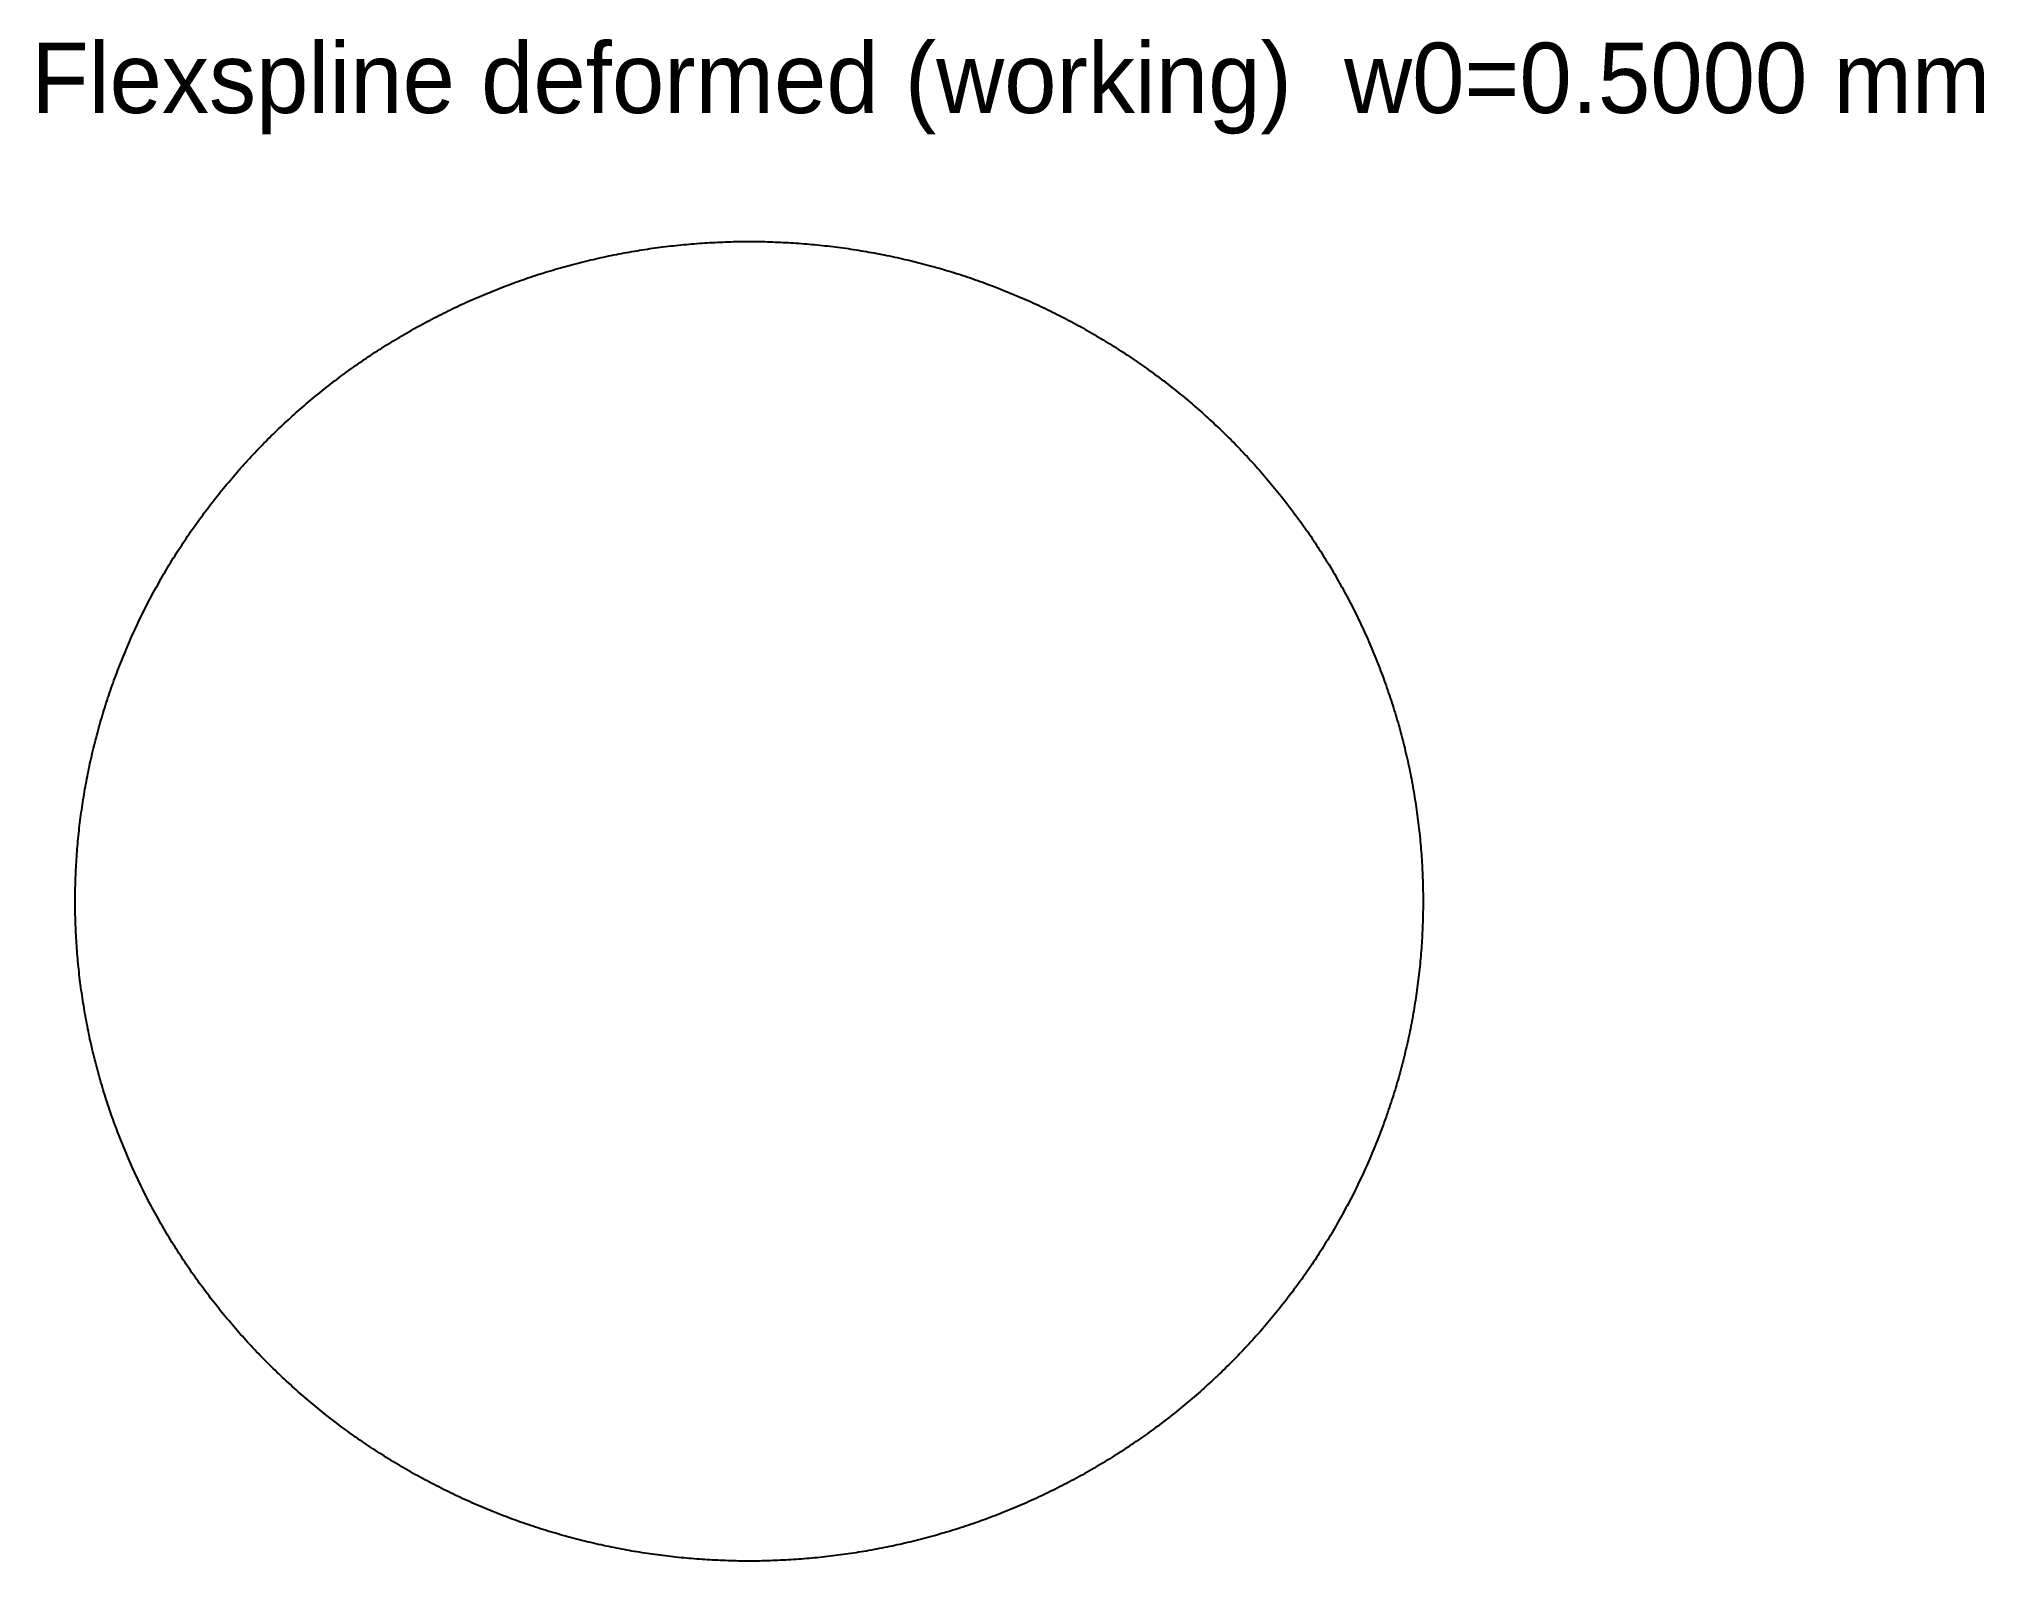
# Model space of a CAD drawing. Header units: millimetres. Extents: x -50 to 88, y -47 to 61.
import ezdxf

# ---------------------------------------------------------------- set-up
doc = ezdxf.new("R2010")
doc.units = ezdxf.units.MM
doc.layers.add('FLEXSPLINE_DEFORMED', color=3, linetype='Continuous')
doc.layers.add('TEXT', color=7, linetype='Continuous')

msp = doc.modelspace()

# ---------------------------------------------------------------- linework, layer by layer
at = {"layer": 'FLEXSPLINE_DEFORMED'}
msp.add_spline([(47.88, 0), (47.85, 1.49), (47.78, 2.97), (47.66, 4.46), (47.49, 5.94), (47.27, 7.41), (47.01, 8.87), (46.7, 10.33), (46.34, 11.77), (45.94, 13.21), (45.49, 14.62), (44.99, 16.03), (44.45, 17.41), (43.87, 18.78), (43.24, 20.13), (42.57, 21.46), (41.85, 22.77), (41.1, 24.05), (40.3, 25.31), (39.47, 26.54), (38.59, 27.74), (37.68, 28.92), (36.73, 30.07), (35.75, 31.18), (34.73, 32.27), (33.68, 33.32), (32.59, 34.34), (31.47, 35.33), (30.33, 36.27), (29.15, 37.19), (27.95, 38.06), (26.72, 38.9), (25.46, 39.7), (24.18, 40.46), (22.88, 41.18), (21.55, 41.86), (20.21, 42.5), (18.84, 43.09), (17.46, 43.65), (16.07, 44.16), (14.65, 44.63), (13.23, 45.05), (11.79, 45.43), (10.34, 45.77), (8.88, 46.06), (7.41, 46.31), (5.94, 46.51), (4.46, 46.67), (2.97, 46.78), (1.49, 46.85), (0, 46.88), (-1.49, 46.85), (-2.97, 46.78), (-4.46, 46.67), (-5.94, 46.51), (-7.41, 46.31), (-8.88, 46.06), (-10.34, 45.77), (-11.79, 45.43), (-13.23, 45.05), (-14.65, 44.63), (-16.07, 44.16), (-17.46, 43.65), (-18.84, 43.09), (-20.21, 42.5), (-21.55, 41.86), (-22.88, 41.18), (-24.18, 40.46), (-25.46, 39.7), (-26.72, 38.9), (-27.95, 38.06), (-29.15, 37.19), (-30.33, 36.27), (-31.47, 35.33), (-32.59, 34.34), (-33.68, 33.32), (-34.73, 32.27), (-35.75, 31.18), (-36.73, 30.07), (-37.68, 28.92), (-38.59, 27.74), (-39.47, 26.54), (-40.3, 25.31), (-41.1, 24.05), (-41.85, 22.77), (-42.57, 21.46), (-43.24, 20.13), (-43.87, 18.78), (-44.45, 17.41), (-44.99, 16.03), (-45.49, 14.62), (-45.94, 13.21), (-46.34, 11.77), (-46.7, 10.33), (-47.01, 8.87), (-47.27, 7.41), (-47.49, 5.94), (-47.66, 4.46), (-47.78, 2.97), (-47.85, 1.49), (-47.88, 0), (-47.85, -1.49), (-47.78, -2.97), (-47.66, -4.46), (-47.49, -5.94), (-47.27, -7.41), (-47.01, -8.87), (-46.7, -10.33), (-46.34, -11.77), (-45.94, -13.21), (-45.49, -14.62), (-44.99, -16.03), (-44.45, -17.41), (-43.87, -18.78), (-43.24, -20.13), (-42.57, -21.46), (-41.85, -22.77), (-41.1, -24.05), (-40.3, -25.31), (-39.47, -26.54), (-38.59, -27.74), (-37.68, -28.92), (-36.73, -30.07), (-35.75, -31.18), (-34.73, -32.27), (-33.68, -33.32), (-32.59, -34.34), (-31.47, -35.33), (-30.33, -36.27), (-29.15, -37.19), (-27.95, -38.06), (-26.72, -38.9), (-25.46, -39.7), (-24.18, -40.46), (-22.88, -41.18), (-21.55, -41.86), (-20.21, -42.5), (-18.84, -43.09), (-17.46, -43.65), (-16.07, -44.16), (-14.65, -44.63), (-13.23, -45.05), (-11.79, -45.43), (-10.34, -45.77), (-8.88, -46.06), (-7.41, -46.31), (-5.94, -46.51), (-4.46, -46.67), (-2.97, -46.78), (-1.49, -46.85), (0, -46.88), (1.49, -46.85), (2.97, -46.78), (4.46, -46.67), (5.94, -46.51), (7.41, -46.31), (8.88, -46.06), (10.34, -45.77), (11.79, -45.43), (13.23, -45.05), (14.65, -44.63), (16.07, -44.16), (17.46, -43.65), (18.84, -43.09), (20.21, -42.5), (21.55, -41.86), (22.88, -41.18), (24.18, -40.46), (25.46, -39.7), (26.72, -38.9), (27.95, -38.06), (29.15, -37.19), (30.33, -36.27), (31.47, -35.33), (32.59, -34.34), (33.68, -33.32), (34.73, -32.27), (35.75, -31.18), (36.73, -30.07), (37.68, -28.92), (38.59, -27.74), (39.47, -26.54), (40.3, -25.31), (41.1, -24.05), (41.85, -22.77), (42.57, -21.46), (43.24, -20.13), (43.87, -18.78), (44.45, -17.41), (44.99, -16.03), (45.49, -14.62), (45.94, -13.21), (46.34, -11.77), (46.7, -10.33), (47.01, -8.87), (47.27, -7.41), (47.49, -5.94), (47.66, -4.46), (47.78, -2.97), (47.85, -1.49), (47.88, 0)], degree=3, dxfattribs=at)

# ---------------------------------------------------------------- texts
at = {"layer": 'TEXT'}
msp.add_text('Flexspline deformed (working)  w0=0.5000 mm', height=5, dxfattribs=at).set_placement((-51, 56))

doc.saveas('drawing.dxf')
